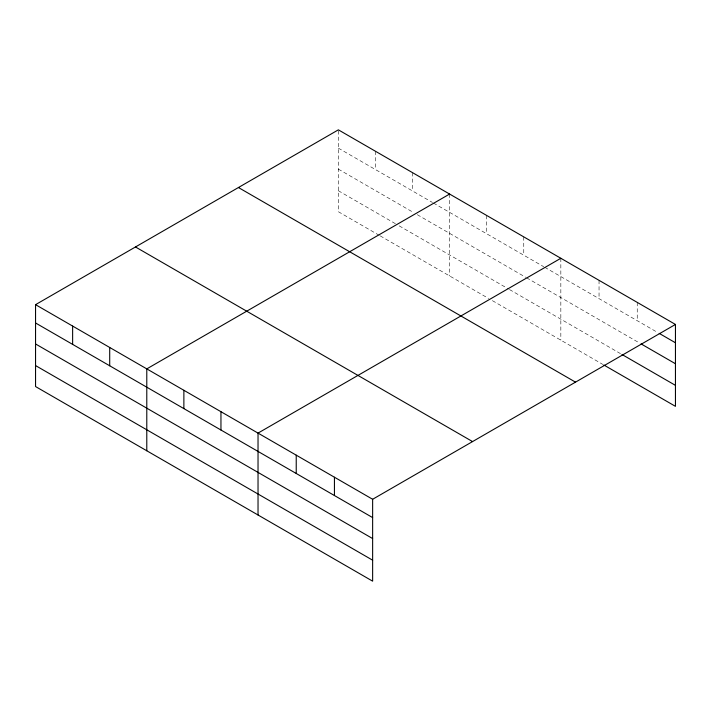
<?xml version="1.0" encoding="UTF-8"?>
<svg xmlns="http://www.w3.org/2000/svg" width="711" height="711" viewBox="0 0 711 711"><rect width="100%" height="100%" fill="white"/><g stroke="black" fill="none" stroke-linecap="round" stroke-linejoin="round"><path stroke-width="0.53" stroke-dasharray="3.56 2.67" d="M379.247 235.323L338.365 211.727L338.365 129.837M338.365 148.146L432.484 202.484M433.434 203.035L543.728 266.714M544.679 267.256L657.302 332.286M338.365 169.129L412.522 211.94M417.277 214.686L525.66 277.263M526.611 277.814L639.153 342.791M338.365 190.744L395.405 223.681M399.209 225.876L508.552 288.995M509.503 289.546L621.014 353.927M380.198 235.874L488.581 298.451M492.385 300.646L602.866 364.432M637.243 302.397L637.243 320.705M599.044 280.338L599.044 298.647M560.837 258.28L560.837 340.169M523.758 236.87L523.758 255.187M486.68 215.469L486.68 233.777M449.601 194.059L449.601 275.948M412.522 172.649L412.522 190.957M375.444 151.239L375.444 169.556"/><path stroke-width="1.07" d="M603.817 364.983L675.45 406.337L675.45 324.447L338.365 129.837L35.55 304.663L35.55 386.553L372.635 581.163L372.635 499.273L35.55 304.663M449.601 194.059L146.786 368.885L146.786 450.774M560.837 258.28L258.031 433.106L258.031 514.995M372.635 499.273L675.45 324.447M659.213 333.388L675.45 342.764M641.064 343.893L675.45 363.739M621.965 354.478L675.45 385.362M238.434 187.526L575.519 382.145M135.481 246.966L472.566 441.584M35.55 322.972L372.635 517.59M35.55 343.955L372.635 538.565M35.55 365.57L372.635 560.188M334.437 477.223L334.437 495.531M296.229 455.164L296.229 473.473M220.952 411.696L220.952 430.013M183.873 390.295L183.873 408.603M109.707 347.475L109.707 365.783M72.629 326.065L72.629 344.382"/></g></svg>
